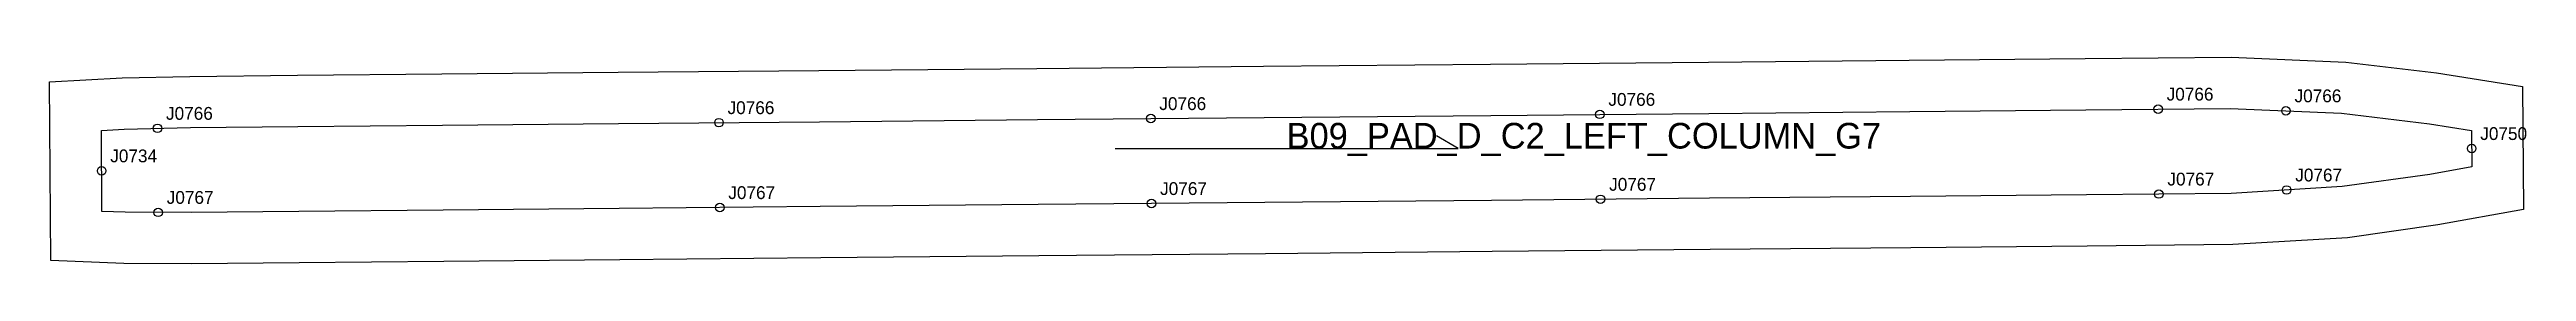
# Model space of a CAD drawing. Header units: millimetres. Extents: x -12 to 566, y -31 to 17.
import ezdxf

# ---------------------------------------------------------------- set-up
doc = ezdxf.new("R2010")
doc.units = ezdxf.units.MM
for name, color, linetype in [('CUT', 1, 'Continuous'), ('GRAIN', 3, 'Continuous'), ('LABEL', 7, 'Continuous'), ('NOTCH', 2, 'Continuous'), ('SEW', 5, 'Continuous')]:
    doc.layers.add(name, color=color, linetype=linetype)

msp = doc.modelspace()

# ---------------------------------------------------------------- linework, layer by layer
at = {"layer": 'CUT'}
msp.add_lwpolyline([(-12.09, 11.36), (4.89, 12.28), (20.62, 12.64), (45.75, 12.88), (79.46, 13.2), (120.55, 13.58), (167.42, 14.02), (218.27, 14.5), (271.16, 15), (324.05, 15.5), (374.91, 15.98), (421.78, 16.42), (462.86, 16.81), (496.89, 17.12), (523.62, 15.99), (544.77, 13.44), (564.88, 10.27), (565.12, -18.55), (545.13, -22.15), (524, -25.12), (497.29, -26.75), (463.26, -27.07), (422.18, -27.46), (375.31, -27.9), (324.46, -28.38), (271.57, -28.88), (218.68, -29.38), (167.82, -29.86), (120.95, -30.3), (79.87, -30.68), (46.15, -31), (21.02, -31.24), (5.26, -31.17), (-11.76, -30.49), (-12.09, 11.36)], close=True, dxfattribs=at)
at = {"layer": 'GRAIN'}
for p, q in [((236.52, -4.26), (316.52, -4.26)), ((316.52, -4.26), (311.52, -1.26))]:
    msp.add_line(p, q, dxfattribs=at)
at = {"layer": 'NOTCH'}
for centre in [(479.83, 4.97), (13.08, 0.47), (144.09, 1.8), (244.83, 2.75), (349.59, 3.74), (509.67, 4.57), (553, -4.26), (0.07, -9.48), (144.27, -18.08), (245.01, -17.13), (349.77, -16.14), (480.01, -14.91), (509.83, -13.96), (13.25, -19.2)]:
    msp.add_circle(centre, 1, dxfattribs=at)
at = {"layer": 'SEW'}
msp.add_lwpolyline([(0, 0), (5.35, 0.29), (20.81, 0.64), (45.86, 0.88), (79.58, 1.2), (120.66, 1.58), (167.53, 2.03), (218.39, 2.5), (271.28, 3), (324.17, 3.5), (375.02, 3.98), (421.89, 4.42), (462.97, 4.81), (496.69, 5.12), (522.65, 4.02), (543.12, 1.55), (552.97, 0), (553.04, -8.53), (543.23, -10.3), (522.79, -13.17), (496.87, -14.75), (463.15, -15.07), (422.07, -15.46), (375.2, -15.9), (324.34, -16.38), (271.45, -16.88), (218.56, -17.38), (167.71, -17.86), (120.84, -18.3), (79.75, -18.68), (46.04, -19), (20.99, -19.24), (5.52, -19.17), (0.15, -18.96)], close=True, dxfattribs=at)

# ---------------------------------------------------------------- texts
at = {"layer": 'LABEL'}
for s, height, p in [('J0766', 3, (146.09, 3.8)), ('J0766', 3, (246.83, 4.75)), ('J0766', 3, (351.59, 5.74)), ('J0766', 3, (481.83, 6.97)), ('J0766', 3, (511.67, 6.57)), ('J0766', 3, (15.08, 2.47)), ('B09_PAD_D_C2_LEFT_COLUMN_G7', 6, (276.52, -4.26)), ('J0750', 3, (555, -2.26)), ('J0734', 3, (2.07, -7.48)), ('J0767', 3, (351.77, -14.14)), ('J0767', 3, (482.01, -12.91)), ('J0767', 3, (511.83, -11.96)), ('J0767', 3, (15.25, -17.2)), ('J0767', 3, (146.27, -16.08)), ('J0767', 3, (247.01, -15.13))]:
    msp.add_text(s, height=height, dxfattribs=at).set_placement(p)

doc.saveas('drawing.dxf')
